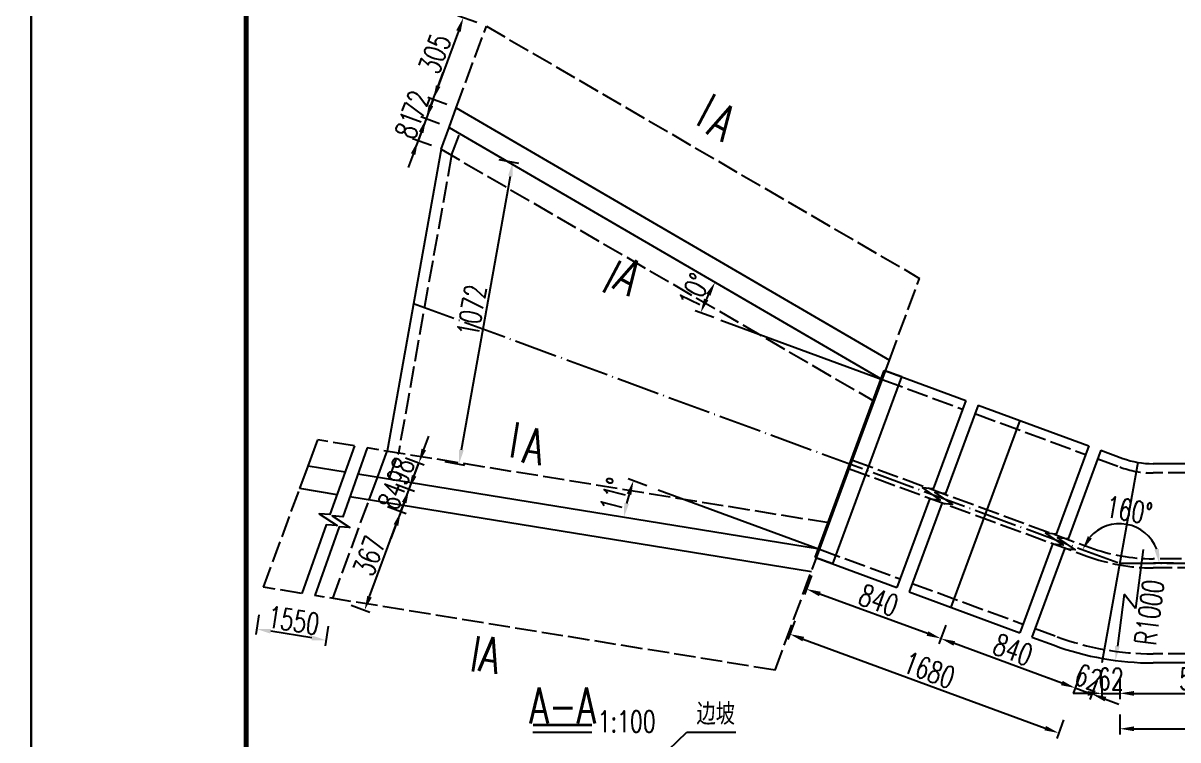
# Model space of a CAD drawing. Header units: millimetres. Extents: x -475 to 1205, y -1212 to 867.
# Drawn here: x 363.7 to 525, y 665.7 to 765.9 of the extents above; entities that cross this region are included whole.
import ezdxf
from ezdxf.enums import TextEntityAlignment as Align

# ---------------------------------------------------------------- set-up
doc = ezdxf.new("R2010")
doc.units = ezdxf.units.MM
doc.header["$LTSCALE"] = 0.25
doc.header["$PDMODE"] = 32
doc.header["$PDSIZE"] = 0.5
doc.linetypes.add('ACAD_ISO02W100', pattern=[15, 12, -3])
doc.linetypes.add('ACAD_ISO04W100', pattern=[30, 24, -3, 0, -3])
for name, color, linetype in [('中心线', 7, 'ACAD_ISO04W100'), ('图框', 7, 'Continuous'), ('文字', 7, 'Continuous'), ('文字字符', 7, 'Continuous'), ('标注', 4, 'Continuous'), ('沉降缝', 1, 'Continuous'), ('箱体', 1, 'Continuous'), ('虚线', 2, 'ACAD_ISO02W100')]:
    doc.layers.add(name, color=color, linetype=linetype)
doc.styles.get("Standard").update_dxf_attribs({"font": 'simplex1.shx', "width": 0.7, "bigfont": 'hztxt.shx'})
doc.dimstyles.new('STANDARD-250', dxfattribs={"dimscale": 0, "dimtxt": 3, "dimasz": 2, "dimexe": 0.8, "dimexo": 1, "dimgap": 0.5, "dimtad": 1, "dimdec": 0, "dimlfac": 25, "dimzin": 9, "dimdsep": 46, "dimtxsty": 'Standard', "dimcen": 0.5, "dimclrd": 256, "dimclre": 256, "dimclrt": 7, "dimadec": 0, "dimazin": 2, "dimtfac": 1, "dimtdec": 0, "dimtix": 1, "dimtmove": 2, "dimatfit": 3, "dimfxl": 0, "dimtolj": 1, "dimtzin": 0, "dimlwd": -1, "dimlwe": -1, "dimarcsym": 0})

# ---------------------------------------------------------------- blocks, each defined once
blk = doc.blocks.new('*D136')
at = {"layer": 'Defpoints', "color": 0}
for p in [(516.83, 689.12), (538.83, 689.12), (538.83, 672.21)]:
    blk.add_point(p, dxfattribs=at)
at = {"layer": '标注'}
for p, q in [((516.83, 674.21), (516.83, 671.41)), ((538.83, 674.21), (538.83, 671.41)), ((518.83, 672.21), (536.83, 672.21))]:
    blk.add_line(p, q, dxfattribs=at)
for points in [[(518.83, 672.54), (518.83, 671.87), (516.83, 672.21)], [(536.83, 672.54), (536.83, 671.87), (538.83, 672.21)]]:
    blk.add_solid(points, dxfattribs=at)
at = {"layer": '标注', "color": 7, "insert": (527.83, 674.21), "char_height": 3, "attachment_point": 5}
blk.add_mtext('\\A1;550', dxfattribs=at)
blk = doc.blocks.new('*D142')
at = {"layer": 'Defpoints', "color": 0}
for p in [(497.71, 695.74), (516.47, 688.83), (491.86, 679.87)]:
    blk.add_point(p, dxfattribs=at)
at = {"layer": '标注'}
for p, q in [((492.55, 681.75), (491.58, 679.12)), ((508.75, 673.65), (493.74, 679.18)), ((511.32, 674.83), (510.35, 672.21))]:
    blk.add_line(p, q, dxfattribs=at)
for points in [[(493.85, 679.49), (493.62, 678.87), (491.86, 679.87)], [(508.86, 673.96), (508.63, 673.34), (510.63, 672.96)]]:
    blk.add_solid(points, dxfattribs=at)
at = {"layer": '标注', "color": 7, "insert": (501.93, 678.29), "char_height": 3, "attachment_point": 5, "rotation": 339.7738}
blk.add_mtext('\\A1;840', dxfattribs=at)
blk = doc.blocks.new('*D143')
at = {"layer": 'Defpoints', "color": 0}
for p in [(478.94, 702.66), (497.71, 695.74), (473.09, 686.79)]:
    blk.add_point(p, dxfattribs=at)
at = {"layer": '标注'}
for p, q in [((473.78, 688.66), (472.82, 686.04)), ((489.98, 680.56), (474.97, 686.09)), ((492.55, 681.75), (491.58, 679.12))]:
    blk.add_line(p, q, dxfattribs=at)
for points in [[(475.08, 686.41), (474.85, 685.78), (473.09, 686.79)], [(490.1, 680.88), (489.87, 680.25), (491.86, 679.87)]]:
    blk.add_solid(points, dxfattribs=at)
at = {"layer": '标注', "color": 7, "insert": (483.17, 685.21), "char_height": 3, "attachment_point": 5, "rotation": 339.7738}
blk.add_mtext('\\A1;840', dxfattribs=at)
blk = doc.blocks.new('*D144')
at = {"layer": 'Defpoints', "color": 0}
for p in [(414.64, 728.03), (520.14, 694.81), (516.83, 690.38), (585.41, 690.38), (673.01, 690.38)]:
    blk.add_point(p, dxfattribs=at)
at = {"layer": '标注'}
blk.add_line((524.36, 690.38), (521.56, 690.38), dxfattribs=at)
blk.add_arc((516.83, 690.38), 5.53, 20.8323, 138.9415, dxfattribs=at)
for points in [[(512.95, 693.84), (512.38, 694.18), (511.64, 692.29)], [(522.33, 692.4), (521.67, 692.28), (522.36, 690.38)]]:
    blk.add_solid(points, dxfattribs=at)
at = {"layer": '标注', "color": 7, "insert": (518.16, 697.79), "char_height": 3, "attachment_point": 5, "rotation": 349.8869}
blk.add_mtext('\\A1;160°', dxfattribs=at)
blk = doc.blocks.new('*D146')
at = {"layer": 'Defpoints', "color": 0}
for p in [(516.83, 690.38), (673.01, 690.38), (673.01, 667.26)]:
    blk.add_point(p, dxfattribs=at)
at = {"layer": '标注'}
for p, q in [((516.83, 669.26), (516.83, 666.46)), ((673.01, 669.26), (673.01, 666.46)), ((518.83, 667.26), (671.01, 667.26))]:
    blk.add_line(p, q, dxfattribs=at)
for points in [[(518.83, 667.59), (518.83, 666.92), (516.83, 667.26)], [(671.01, 667.59), (671.01, 666.92), (673.01, 667.26)]]:
    blk.add_solid(points, dxfattribs=at)
at = {"layer": '标注', "color": 7, "insert": (594.92, 669.26), "char_height": 3, "attachment_point": 5}
blk.add_mtext('\\A1;8240', dxfattribs=at)
blk = doc.blocks.new('*D166')
at = {"layer": 'Defpoints', "color": 0}
for p in [(479.45, 704.05), (516.99, 690.22), (508.31, 666.66)]:
    blk.add_point(p, dxfattribs=at)
at = {"layer": '标注'}
for p, q in [((471.46, 682.36), (470.5, 679.74)), ((472.65, 679.8), (506.43, 667.35)), ((509, 668.53), (508.03, 665.91))]:
    blk.add_line(p, q, dxfattribs=at)
for points in [[(472.76, 680.11), (472.53, 679.48), (470.77, 680.49)], [(506.54, 667.66), (506.31, 667.04), (508.31, 666.66)]]:
    blk.add_solid(points, dxfattribs=at)
at = {"layer": '标注', "color": 7, "insert": (490.23, 675.45), "char_height": 3, "attachment_point": 5, "rotation": 339.7738}
blk.add_mtext('\\A1;1680', dxfattribs=at)
blk = doc.blocks.new('*D383')
at = {"layer": 'Defpoints', "color": 0}
for p in [(419.38, 753.52), (459.58, 728.28), (461.11, 724.38), (483.67, 716.07), (483.67, 716.07)]:
    blk.add_point(p, dxfattribs=at)
at = {"layer": '标注'}
blk.add_line((460.17, 724.72), (457.57, 725.68), dxfattribs=at)
blk.add_arc((483.67, 716.07), 27.01, 154.0172, 155.5304, dxfattribs=at)
for points in [[(459.09, 728.06), (459.68, 727.74), (460.33, 729.66)], [(459.39, 727.13), (458.78, 727.38), (458.32, 725.4)]]:
    blk.add_solid(points, dxfattribs=at)
at = {"layer": '标注', "color": 7, "insert": (457.42, 728.43), "char_height": 3, "attachment_point": 5, "rotation": 64.7738}
blk.add_mtext('\\A1;10°', dxfattribs=at)
blk = doc.blocks.new('*D606')
at = {"layer": 'Defpoints', "color": 0}
for p in [(413.18, 702.38), (448.37, 700.24), (452.37, 700.66), (474.93, 692.34), (474.93, 692.34)]:
    blk.add_point(p, dxfattribs=at)
at = {"layer": '标注'}
blk.add_line((450.81, 701.23), (448.18, 702.2), dxfattribs=at)
blk.add_arc((474.93, 692.34), 27.7, 163.911, 166.6365, dxfattribs=at)
for points in [[(447.99, 700.13), (448.63, 699.92), (448.93, 701.92)], [(448.3, 698.68), (447.65, 698.81), (447.58, 696.79)]]:
    blk.add_solid(points, dxfattribs=at)
at = {"layer": '标注', "color": 7, "insert": (446.2, 699.9), "char_height": 3, "attachment_point": 5, "rotation": 75.2738}
blk.add_mtext('\\A1;11°', dxfattribs=at)
blk = doc.blocks.new('*D607')
at = {"layer": 'Defpoints', "color": 0}
for p in [(428.39, 765.44), (420.97, 755.19), (424.18, 754.01)]:
    blk.add_point(p, dxfattribs=at)
at = {"layer": '标注'}
for p, q in [((427.06, 765.94), (424.43, 766.91)), ((424.49, 764.75), (421.66, 757.07)), ((422.85, 754.5), (420.22, 755.47))]:
    blk.add_line(p, q, dxfattribs=at)
for points in [[(424.18, 764.87), (424.8, 764.64), (425.18, 766.63)], [(421.35, 757.19), (421.97, 756.96), (420.97, 755.19)]]:
    blk.add_solid(points, dxfattribs=at)
at = {"layer": '标注', "color": 7, "insert": (421.2, 761.6), "char_height": 3, "attachment_point": 5, "rotation": 69.7738}
blk.add_mtext('\\A1;305', dxfattribs=at)
blk = doc.blocks.new('*D608')
at = {"layer": 'Defpoints', "color": 0}
for p in [(424.18, 754.01), (419.97, 752.49), (423.19, 751.3)]:
    blk.add_point(p, dxfattribs=at)
at = {"layer": '标注'}
for p, q in [((421.66, 757.07), (422.35, 758.95)), ((420.97, 755.19), (419.97, 752.49)), ((422.85, 754.5), (420.22, 755.47)), ((421.85, 751.8), (419.22, 752.76)), ((419.28, 750.61), (418.59, 748.73))]:
    blk.add_line(p, q, dxfattribs=at)
for points in [[(421.35, 757.19), (421.97, 756.96), (420.97, 755.19)], [(418.97, 750.72), (419.6, 750.49), (419.97, 752.49)]]:
    blk.add_solid(points, dxfattribs=at)
at = {"layer": '标注', "color": 7, "insert": (418.59, 754.53), "char_height": 3, "attachment_point": 5, "rotation": 69.799}
blk.add_mtext('\\A1;72', dxfattribs=at)
blk = doc.blocks.new('*D609')
at = {"layer": 'Defpoints', "color": 0}
for p in [(423.19, 751.3), (418.85, 749.44), (422.06, 748.25)]:
    blk.add_point(p, dxfattribs=at)
at = {"layer": '标注'}
for p, q in [((420.66, 754.36), (421.35, 756.24)), ((419.97, 752.49), (418.85, 749.44)), ((421.85, 751.8), (419.22, 752.76)), ((420.73, 748.75), (418.1, 749.71)), ((418.16, 747.56), (417.47, 745.68))]:
    blk.add_line(p, q, dxfattribs=at)
for points in [[(420.35, 754.48), (420.98, 754.25), (419.97, 752.49)], [(417.85, 747.68), (418.47, 747.44), (418.85, 749.44)]]:
    blk.add_solid(points, dxfattribs=at)
at = {"layer": '标注', "color": 7, "insert": (417.54, 751.65), "char_height": 3, "attachment_point": 5, "rotation": 69.799}
blk.add_mtext('\\A1;81', dxfattribs=at)
blk = doc.blocks.new('*D610')
at = {"layer": 'Defpoints', "color": 0}
for p in [(412.02, 699.24), (416.46, 697.61), (406.95, 685.48)]:
    blk.add_point(p, dxfattribs=at)
at = {"layer": '标注'}
for p, q in [((414.58, 698.3), (417.21, 697.33)), ((412.08, 685.72), (415.77, 695.73)), ((409.51, 684.53), (412.14, 683.56))]:
    blk.add_line(p, q, dxfattribs=at)
for points in [[(415.45, 695.84), (416.08, 695.61), (416.46, 697.61)], [(411.76, 685.83), (412.39, 685.6), (411.39, 683.84)]]:
    blk.add_solid(points, dxfattribs=at)
at = {"layer": '标注', "color": 7, "insert": (412.04, 691.41), "char_height": 3, "attachment_point": 5, "rotation": 69.7738}
blk.add_mtext('\\A1;367', dxfattribs=at)
blk = doc.blocks.new('*D611')
at = {"layer": 'Defpoints', "color": 0}
for p in [(413.18, 702.38), (417.61, 700.74), (412.02, 699.24)]:
    blk.add_point(p, dxfattribs=at)
at = {"layer": '标注'}
for p, q in [((418.3, 702.62), (419, 704.49)), ((415.74, 701.43), (418.36, 700.46)), ((416.46, 697.61), (417.61, 700.74)), ((414.58, 698.3), (417.21, 697.33)), ((415.77, 695.73), (415.07, 693.85))]:
    blk.add_line(p, q, dxfattribs=at)
for points in [[(417.99, 702.73), (418.62, 702.5), (417.61, 700.74)], [(415.45, 695.84), (416.08, 695.61), (416.46, 697.61)]]:
    blk.add_solid(points, dxfattribs=at)
at = {"layer": '标注', "color": 7, "insert": (415.16, 699.86), "char_height": 3, "attachment_point": 5, "rotation": 69.7738}
blk.add_mtext('\\A1;84', dxfattribs=at)
blk = doc.blocks.new('*D612')
at = {"layer": 'Defpoints', "color": 0}
for p in [(414.53, 706.05), (418.97, 704.41), (413.18, 702.38)]:
    blk.add_point(p, dxfattribs=at)
at = {"layer": '标注'}
for p, q in [((419.66, 706.29), (420.35, 708.16)), ((417.09, 705.1), (419.72, 704.13)), ((417.61, 700.74), (418.97, 704.41)), ((415.74, 701.43), (418.36, 700.46)), ((416.92, 698.86), (416.23, 696.99))]:
    blk.add_line(p, q, dxfattribs=at)
for points in [[(419.34, 706.4), (419.97, 706.17), (418.97, 704.41)], [(416.61, 698.98), (417.23, 698.75), (417.61, 700.74)]]:
    blk.add_solid(points, dxfattribs=at)
at = {"layer": '标注', "color": 7, "insert": (416.41, 703.27), "char_height": 3, "attachment_point": 5, "rotation": 69.7738}
blk.add_mtext('\\A1;98', dxfattribs=at)
blk = doc.blocks.new('*D613')
at = {"layer": 'Defpoints', "color": 0}
for p in [(422.06, 748.25), (432.09, 746.46), (414.53, 706.05)]:
    blk.add_point(p, dxfattribs=at)
at = {"layer": '标注'}
for p, q in [((430.13, 746.82), (432.88, 746.32)), ((424.91, 706.22), (431.74, 744.5)), ((422.59, 704.61), (425.35, 704.11))]:
    blk.add_line(p, q, dxfattribs=at)
for points in [[(431.41, 744.55), (432.07, 744.44), (432.09, 746.46)], [(424.58, 706.28), (425.24, 706.17), (424.56, 704.26)]]:
    blk.add_solid(points, dxfattribs=at)
at = {"layer": '标注', "color": 7, "insert": (426.36, 725.71), "char_height": 3, "attachment_point": 5, "rotation": 79.8767}
blk.add_mtext('\\A1;1072', dxfattribs=at)
blk = doc.blocks.new('*D614')
at = {"layer": 'Defpoints', "color": 0}
for p in [(397.26, 687.05), (406.95, 685.48), (396.31, 681.2)]:
    blk.add_point(p, dxfattribs=at)
at = {"layer": '标注'}
for p, q in [((396.63, 683.18), (396.19, 680.41)), ((404.02, 679.95), (398.29, 680.88)), ((406.32, 681.6), (405.87, 678.84))]:
    blk.add_line(p, q, dxfattribs=at)
for points in [[(398.34, 681.21), (398.23, 680.55), (396.31, 681.2)], [(404.08, 680.28), (403.97, 679.62), (406, 679.63)]]:
    blk.add_solid(points, dxfattribs=at)
at = {"layer": '标注', "color": 7, "insert": (401.48, 682.39), "char_height": 3, "attachment_point": 5, "rotation": 350.7738}
blk.add_mtext('\\A1;1550', dxfattribs=at)
blk = doc.blocks.new('*D702')
at = {"layer": 'Defpoints', "color": 0}
for p in [(514.35, 676.46), (516.83, 676.46), (516.83, 672.21)]:
    blk.add_point(p, dxfattribs=at)
at = {"layer": '标注'}
for p, q in [((514.35, 674.21), (514.35, 671.41)), ((516.83, 674.21), (516.83, 671.41)), ((512.35, 672.21), (510.35, 672.21)), ((514.35, 672.21), (516.83, 672.21)), ((518.83, 672.21), (520.83, 672.21))]:
    blk.add_line(p, q, dxfattribs=at)
for points in [[(512.35, 672.54), (512.35, 671.87), (514.35, 672.21)], [(518.83, 672.54), (518.83, 671.87), (516.83, 672.21)]]:
    blk.add_solid(points, dxfattribs=at)
at = {"layer": '标注', "color": 7, "insert": (515.59, 674.21), "char_height": 3, "attachment_point": 5}
blk.add_mtext('\\A1;62', dxfattribs=at)
blk = doc.blocks.new('*D703')
at = {"layer": 'Defpoints', "color": 0}
for p in [(512.18, 677.16), (514.51, 676.3), (512.96, 672.1)]:
    blk.add_point(p, dxfattribs=at)
at = {"layer": '标注'}
for p, q in [((508.75, 673.65), (506.87, 674.34)), ((511.32, 674.83), (510.35, 672.21)), ((510.63, 672.96), (512.96, 672.1)), ((513.65, 673.97), (512.68, 671.35)), ((514.83, 671.41), (516.71, 670.72))]:
    blk.add_line(p, q, dxfattribs=at)
for points in [[(508.86, 673.96), (508.63, 673.34), (510.63, 672.96)], [(514.95, 671.72), (514.72, 671.09), (512.96, 672.1)]]:
    blk.add_solid(points, dxfattribs=at)
at = {"layer": '标注', "color": 7, "insert": (512.48, 674.4), "char_height": 3, "attachment_point": 5, "rotation": 339.7738}
blk.add_mtext('\\A1;62', dxfattribs=at)
blk = doc.blocks.new('123')
at = {"layer": '图框', "color": 2}
blk.add_lwpolyline([(370.03, 635.68), (370.03, 932.68), (-49.97, 932.68), (-49.97, 635.68)], close=True, dxfattribs=at)

msp = doc.modelspace()

# ---------------------------------------------------------------- linework, layer by layer
at = {"ltscale": 2}
for p, q in [((461.11, 724.378), (483.669, 716.066)), ((474.299, 691.212), (483.924, 717.336)), ((476.778, 690.299), (486.403, 716.422)), ((486.403, 716.422), (483.924, 717.336)), ((452.37, 700.656), (474.929, 692.344)), ((476.778, 690.299), (474.299, 691.212))]:
    msp.add_line(p, q, dxfattribs=at)
at = {"const_width": 0.7}
msp.add_lwpolyline([(774.834, 856.915), (394.834, 856.915), (394.834, 579.915), (774.834, 579.915), (774.834, 856.915)], dxfattribs=at)
at = {"ltscale": 2}
for points in [[(495.344, 713.128), (490.79, 700.77), (489.297, 700.907), (491.766, 699.226), (490.272, 699.363), (485.719, 687.005)], [(497.045, 712.502), (492.491, 700.144), (490.998, 700.28), (493.467, 698.6), (491.973, 698.736), (487.42, 686.378)], [(409.964, 706.787), (406.545, 697.189), (405.05, 697.31), (407.537, 695.656), (406.042, 695.776), (402.622, 686.178)], [(411.765, 706.495), (408.346, 696.896), (406.851, 697.017), (409.338, 695.363), (407.843, 695.483), (404.424, 685.885)], [(512.496, 706.808), (507.943, 694.451), (506.449, 694.587), (508.918, 692.906), (507.424, 693.043), (502.871, 680.685)], [(514.197, 706.182), (509.644, 693.824), (508.15, 693.961), (510.619, 692.28), (509.125, 692.416), (504.572, 680.059)]]:
    msp.add_lwpolyline(points, dxfattribs=at)
at = {"layer": '中心线'}
for p in [(418.217, 726.71), (582.622, 690.376)]:
    msp.add_line(p, (516.833, 690.376), dxfattribs=at)
at = {"layer": '文字'}
msp.add_line((434.891, 666.786), (443.128, 666.786), dxfattribs=at)
at = {"layer": '文字', "const_width": 0.4}
for points in [[(457.939, 751.512), (460.277, 755.932)], [(444.758, 728.232), (447.096, 732.652)], [(431.966, 705.162), (432.767, 710.098)], [(426.505, 675.259), (427.307, 680.195)], [(434.891, 667.786), (443.128, 667.786)]]:
    msp.add_lwpolyline(points, dxfattribs=at)
at = {"layer": '标注'}
for p, q in [((520.109, 692.312), (519.016, 684.045)), ((517.466, 686.066), (516.504, 678.784)), ((519.016, 684.045), (517.466, 686.066)), ((452.531, 663.08), (456.393, 666.779)), ((456.393, 666.779), (463.206, 666.779))]:
    msp.add_line(p, q, dxfattribs=at)
msp.add_solid([(516.173, 678.827), (516.834, 678.74), (516.241, 676.801)], dxfattribs=at)
at = {"layer": '沉降缝'}
for p, q in [((502.878, 710.352), (493.253, 684.229)), ((519.349, 704.485), (514.35, 676.456))]:
    msp.add_line(p, q, dxfattribs=at)
at = {"layer": '箱体'}
for p, q in [((423.186, 751.305), (424.182, 754.011)), ((424.182, 754.011), (484.666, 718.771)), ((422.064, 748.255), (423.186, 751.305)), ((423.186, 751.305), (483.669, 716.066)), ((423.186, 751.305), (483.668, 716.066)), ((422.064, 748.255), (414.528, 706.046)), ((477.246, 698.633), (484.666, 718.771)), ((474.487, 691.143), (483.669, 716.066)), ((484.112, 717.267), (495.344, 713.128)), ((497.045, 712.502), (512.496, 706.808)), ((403.49, 703.949), (404.843, 707.619)), ((413.175, 702.375), (414.528, 706.046)), ((514.197, 706.182), (517.28, 705.046)), ((402.335, 700.813), (403.49, 703.949)), ((408.654, 703.11), (403.49, 703.949)), ((582.833, 704.296), (521.484, 704.296)), ((474.929, 692.344), (410.455, 702.817)), ((412.02, 699.24), (413.175, 702.375)), ((407.535, 699.969), (402.335, 700.813)), ((473.774, 689.209), (409.336, 699.676)), ((474.487, 691.143), (485.719, 687.005)), ((487.42, 686.378), (502.871, 680.685)), ((504.572, 680.059), (507.655, 678.922)), ((582.833, 676.456), (521.484, 676.456))]:
    msp.add_line(p, q, dxfattribs=at)
for radius in [12.16, 40]:
    msp.add_arc((521.484, 716.456), radius, 249.77378, 270, dxfattribs=at)
at = {"layer": '虚线'}
for p, q in [((424.182, 754.011), (428.395, 765.445)), ((428.395, 765.445), (488.879, 730.205)), ((423.536, 747.397), (424.658, 750.447)), ((422.064, 748.255), (482.546, 713.017)), ((423.536, 747.397), (416.103, 705.765)), ((484.666, 718.771), (488.879, 730.205)), ((483.669, 716.066), (494.901, 711.927)), ((496.602, 711.3), (512.053, 705.607)), ((409.964, 706.787), (404.843, 707.619)), ((476.282, 696.015), (411.765, 706.495)), ((414.75, 702.094), (416.103, 705.765)), ((479.521, 704.805), (512.689, 692.585)), ((513.754, 704.981), (516.838, 703.845)), ((479.078, 703.604), (512.247, 691.384)), ((582.833, 703.016), (521.484, 703.016)), ((397.264, 687.048), (402.335, 700.813)), ((406.948, 685.475), (412.02, 699.24)), ((474.929, 692.344), (486.161, 688.206)), ((468.702, 675.444), (474.487, 691.143)), ((581.708, 691.016), (521.484, 691.016)), ((584.168, 689.736), (521.484, 689.736)), ((402.622, 686.178), (397.264, 687.048)), ((487.862, 687.579), (503.313, 681.886)), ((468.702, 675.444), (404.424, 685.885)), ((505.014, 681.26), (508.098, 680.124)), ((582.833, 677.736), (521.484, 677.736))]:
    msp.add_line(p, q, dxfattribs=at)
for radius in [13.44, 25.44, 26.72, 38.72]:
    msp.add_arc((521.484, 716.456), radius, 249.77378, 270, dxfattribs=at)

# ---------------------------------------------------------------- block references
at = {"layer": '标注'}
for p in [(-5.191, -65.766), (414.809, -65.766)]:
    msp.add_blockref('123', p, dxfattribs=at)

# ---------------------------------------------------------------- texts
at = {"layer": '文字', "width": 0.7}
for rotation, p in [(332.11317, (461.353, 752.039)), (332.11317, (448.232, 730.486)), (350.77378, (435.032, 706.754)), (350.77378, (428.931, 677.612))]:
    msp.add_text('A', height=5, rotation=rotation, dxfattribs=at).set_placement(p, align=Align.MIDDLE_CENTER)
for s, height, p in [('A-A', 5, (439.054, 670.517)), ('1:100', 3, (447.978, 668.286))]:
    msp.add_text(s, height=height, dxfattribs=at).set_placement(p, align=Align.MIDDLE_CENTER)
at = {"layer": '文字字符', "width": 0.9}
msp.add_text('边坡', height=3, dxfattribs=at).set_placement((457.717, 667.813))
at = {"layer": '标注', "color": 7, "insert": (520.984, 683.516), "char_height": 3, "attachment_point": 5, "rotation": 82.46827}
msp.add_mtext('\\A1;R1000', dxfattribs=at)

# ---------------------------------------------------------------- dimensions: what is measured, and where the dimension line sits
at = {"layer": '标注'}
for p1, p2, distance, override, picture, middle in [((428.395, 765.445), (424.182, 754.011), -3.423, {"dimscale": 1}, '*D607', (421.2, 761.603)), ((424.182, 754.011), (423.186, 751.305), -3.423, {"dimscale": 1}, '*D608', (418.595, 754.531)), ((423.186, 751.305), (422.064, 748.255), -3.423, {"dimscale": 1}, '*D609', (417.536, 751.652)), ((414.528, 706.046), (422.064, 748.255), -10.189, {"dimscale": 1}, '*D613', (426.357, 725.711)), ((413.175, 702.375), (414.528, 706.046), -4.729, {"dimscale": 1}, '*D612', (416.412, 703.267)), ((412.02, 699.24), (413.175, 702.375), -4.729, {"dimscale": 1}, '*D611', (415.158, 699.864)), ((406.948, 685.475), (412.02, 699.24), -4.729, {"dimscale": 1}, '*D610', (412.045, 691.414)), ((512.176, 677.162), (514.506, 676.304), -4.482, {"dimscale": 1, "dimzin": 8}, '*D703', (512.483, 674.404)), ((514.35, 676.456), (516.833, 676.456), -4.25, {"dimscale": 1, "dimzin": 8}, '*D702', (515.591, 674.206))]:
    dim = msp.add_aligned_dim(p1=p1, p2=p2, distance=distance, dimstyle='STANDARD-250', override=override, dxfattribs=at)
    dim.commit()
    dim.dimension.update_dxf_attribs({"geometry": picture, "text_midpoint": middle})
for base, line1, line2, picture, middle in [((459.578, 728.284), ((419.384, 753.52), (483.668, 716.066)), ((461.11, 724.378), (483.669, 716.066)), '*D383', (457.424, 728.43)), ((520.141, 694.808), ((673.012, 690.376), (585.412, 690.376)), ((414.644, 728.027), (516.833, 690.376)), '*D144', (518.155, 697.79)), ((448.375, 700.24), ((474.929, 692.344), (413.175, 702.375)), ((452.37, 700.656), (474.929, 692.344)), '*D606', (446.201, 699.895))]:
    dim = msp.add_angular_dim_2l(base=base, line1=line1, line2=line2, dimstyle='STANDARD-250', override={"dimscale": 1}, dxfattribs=at)
    dim.commit()
    dim.dimension.update_dxf_attribs({"geometry": picture, "text_midpoint": middle})
for p1, p2, distance, text, picture, middle in [((479.455, 704.053), (516.988, 690.224), -25.114, '1680', '*D166', (490.23, 675.449)), ((497.708, 695.743), (478.941, 702.658), 16.915, '840', '*D143', (483.168, 685.205)), ((516.474, 688.828), (497.708, 695.743), 16.915, '840', '*D142', (501.935, 678.291)), ((516.833, 690.376), (673.012, 690.376), -23.118, '8240', '*D146', (594.922, 669.258)), ((406.948, 685.475), (397.264, 687.048), 5.924, '1550', '*D614', (401.477, 682.389))]:
    dim = msp.add_aligned_dim(p1=p1, p2=p2, distance=distance, text=text, dimstyle='STANDARD-250', override={"dimscale": 1}, dxfattribs=at)
    dim.commit()
    dim.dimension.update_dxf_attribs({"geometry": picture, "text_midpoint": middle})
dim = msp.add_linear_dim(base=(538.833, 672.206), p1=(516.833, 689.115), p2=(538.833, 689.115), dimstyle='STANDARD-250', override={"dimscale": 1}, dxfattribs=at)
dim.commit()
dim.dimension.update_dxf_attribs({"geometry": '*D136', "text_midpoint": (527.833, 674.206)})

doc.saveas('drawing.dxf')
